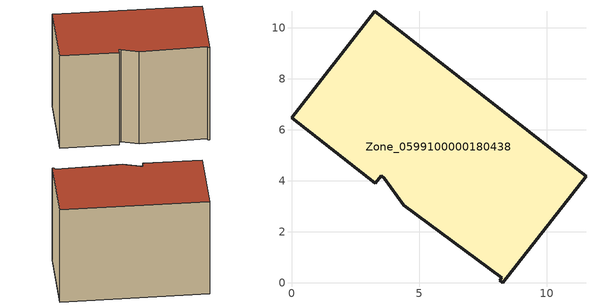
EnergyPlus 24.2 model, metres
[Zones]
Zone_0599100000180438
 floor ground (C_G): 3.28,3.91 0,6.48 3.26,10.65 11.55,4.17 8.29,0 8.16,0.1 8.25,0.21 4.4,3.04 3.64,4.1 3.51,4.2 z3.96
 wall outside (C_F): 0,6.48 3.28,3.91 3.51,4.2 3.64,4.1 4.4,3.04 8.25,0.21 8.16,0.1 8.29,0 11.55,4.17 3.26,10.65 0,6.48 z3.96:11.67
 roof outside (C_R): 3.64,4.1 4.4,3.04 8.25,0.21 8.16,0.1 8.29,0 11.55,4.17 3.26,10.65 0,6.48 3.28,3.91 3.51,4.2 z11.67
[BUILDING]
Pand.0599100000180438: North Axis=0; Terrain=City; Loads Convergence Tolerance Value=0.04; Temperature Convergence Tolerance Value=0.4; Solar Distribution=FullExterior; Maximum Number of Warmup Days=25; Minimum Number of Warmup Days=1
[Site:Location]
Rotterdam.The.Hague.AP_ZH_NLD Design_Conditions: Latitude=51.96; Longitude=4.45; Time Zone=1; Elevation=-4.5
[SITE:GROUNDTEMPERATURE:BUILDINGSURFACE]
18, 18, 18, 18, 18, 18, 18, 18, 18, 18, 18, 18
[MATERIAL] Thermal Absorptance=0.9; Solar Absorptance=0.7; Visible Absorptance=0.7
Name | Roughness | Thickness | Conductivity | Density | Specific Heat
G.TC.1975-1991 | MediumSmooth | 0.15 | 0.288461 | 540 | 1210
F.TC.1975-1991 | Rough | 0.3 | 0.230769 | 1920 | 840
R.TC.1975-1991 | MediumRough | 0.2 | 0.153846 | 1500 | 1000
[CONSTRUCTION]
C_G: G.TC.1975-1991
C_F: F.TC.1975-1991
C_R: R.TC.1975-1991
[ZONE]
Zone_0599100000180438: Type=1; Multiplier=1; Ceiling Height=Autocalculate; Volume=Autocalculate; Floor Area=autocalculate; Part of Total Floor Area=Yes
[ZONEINFILTRATION:DESIGNFLOWRATE]
Infil_Zone_0599100000180438: Zone or ZoneList or Space or SpaceList=Zone_0599100000180438; Schedule=AlwaysOn; Design Flow Rate Calculation Method=Flow/Area; Flow Rate per Floor Area=0.003; Constant Term Coefficient=1; Temperature Term Coefficient=0; Velocity Term Coefficient=0; Velocity Squared Term Coefficient=0
[HVACTEMPLATE:ZONE:IDEALLOADSAIRSYSTEM]
Zone_0599100000180438: Maximum Heating Supply Air Temperature=50; Minimum Cooling Supply Air Temperature=13; Maximum Heating Supply Air Humidity Ratio=0.0156; Minimum Cooling Supply Air Humidity Ratio=0.0077; Heating Limit=NoLimit; Cooling Limit=NoLimit; Dehumidification Control Type=ConstantSensibleHeatRatio; Cooling Sensible Heat Ratio=0.7; Dehumidification Setpoint=60; Humidification Control Type=None; Humidification Setpoint=30; Outdoor Air Method=None; Outdoor Air Flow Rate per Person=0.00944; Outdoor Air Flow Rate per Zone Floor Area=0; Outdoor Air Flow Rate per Zone=0; Demand Controlled Ventilation Type=None; Outdoor Air Economizer Type=NoEconomizer; Heat Recovery Type=None; Sensible Heat Recovery Effectiveness=0.7; Latent Heat Recovery Effectiveness=0.65
[ZONECONTROL:THERMOSTAT]
ThermostatControl_Zone_0599100000180438: Zone or ZoneList=Zone_0599100000180438; Control Type Schedule=DualSetpointControlType; Control 1=Thermostat_Zone_0599100000180438; Temperature Difference Between Cutout And Setpoint=0
[THERMOSTATSETPOINT:DUALSETPOINT]
Thermostat_Zone_0599100000180438: Heating Setpoint Temperature Schedule=HeatingSetpoint_Zone_0599100000180438; Cooling Setpoint Temperature Schedule=CoolingSetpoint_Zone_0599100000180438
[SCHEDULE:COMPACT]
HeatingSetpoint_Zone_0599100000180438: Through: 12/31, For: AllDays, Until: 24:00, 21
CoolingSetpoint_Zone_0599100000180438: Through: 12/31, For: AllDays, Until: 24:00, 24
DualSetpointControlType: Through: 12/31, For: AllDays, Until: 24:00, 4
AlwaysOn: Through: 12/31, For: AllDays, Until: 24:00, 1
